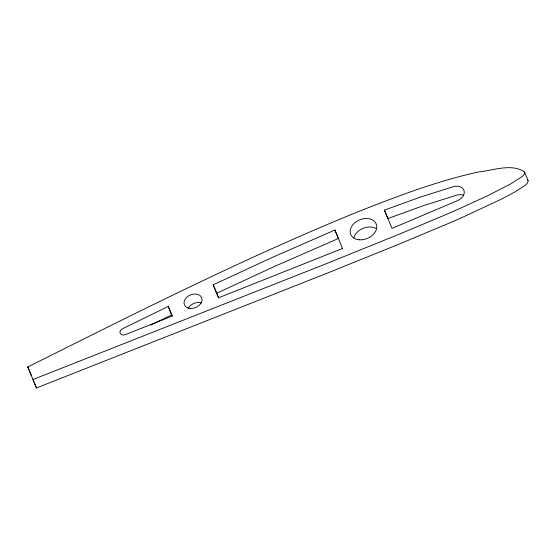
<?xml version="1.0" encoding="UTF-8"?>
<svg xmlns="http://www.w3.org/2000/svg" width="556" height="556" viewBox="0 0 556 556"><rect width="100%" height="100%" fill="white"/><g stroke="black" fill="none" stroke-linecap="round" stroke-linejoin="round"><path stroke-width="0.83" d="M27.8 366.96C132.571 314.585 237.252 261.688 345.547 216.861A822.546 599.604 -22.2 0 1 362.366 210.043C400.383 195.086 438.858 180.617 478.869 171.894C493.235 170.567 511.61 162.998 524.6 172.04L528.2 180.957L527.317 183.355L524.996 185.537L514.383 192.216L501.137 199.277L463.871 216.68A823.547 600.334 -22.2 0 1 447.239 223.943L402.308 242.812L328.311 272.732L36.453 387.97L27.8 366.96L31.254 375.418M153.519 323.717L171.686 314.856L168.239 306.398L122.674 328.693A4.448 3.239 -22.2 0 0 120.2 333.336A4.448 3.239 -22.2 0 0 125.447 334.552L172.256 316.107L168.239 306.398M150.739 325.072L151.434 324.732M152.129 324.398L152.824 324.058M218.557 297.849L213.205 284.818L271.113 257.949L334.92 230.045L342.684 248.907M216.659 293.269L274.567 266.407L338.375 238.503L334.92 230.045M342.545 248.456L218.584 297.794L213.205 284.818M384.425 210.119L420.565 197.005L453.39 186.67A10.008 7.291 -22.2 0 1 464.045 190.569A10.008 7.291 -22.2 0 1 457.769 200.528L391.994 228.398L384.425 210.119L387.88 218.577L424.013 205.463L456.837 195.128A10.008 7.291 -22.2 0 1 463.586 195.219M527.435 179.699L528.054 180.491M171.686 314.856L172.193 316.065M36.453 387.97L32.999 379.519L324.857 264.274L398.854 234.361L443.792 215.485A823.547 600.334 -22.2 0 0 460.417 208.222L487.362 195.879L510.929 183.765L522.515 176.294L524.308 174.23L524.6 172.04M353.804 238.031A13.789 10.05 -22.2 0 1 363.047 228.349A13.789 10.05 -22.2 0 1 376.447 228.711M188.157 308.49A9.341 6.804 -22.2 0 1 201.571 302.971M359.482 239.803A13.789 10.05 -22.2 0 0 376.433 224.61A13.789 10.05 -22.2 0 0 354.408 223.116A13.789 10.05 -22.2 0 0 359.482 239.803M190.374 308.441A9.341 6.804 -22.2 0 0 201.856 298.141A9.341 6.804 -22.2 0 0 186.934 297.133A9.341 6.804 -22.2 0 0 190.374 308.441"/></g></svg>
